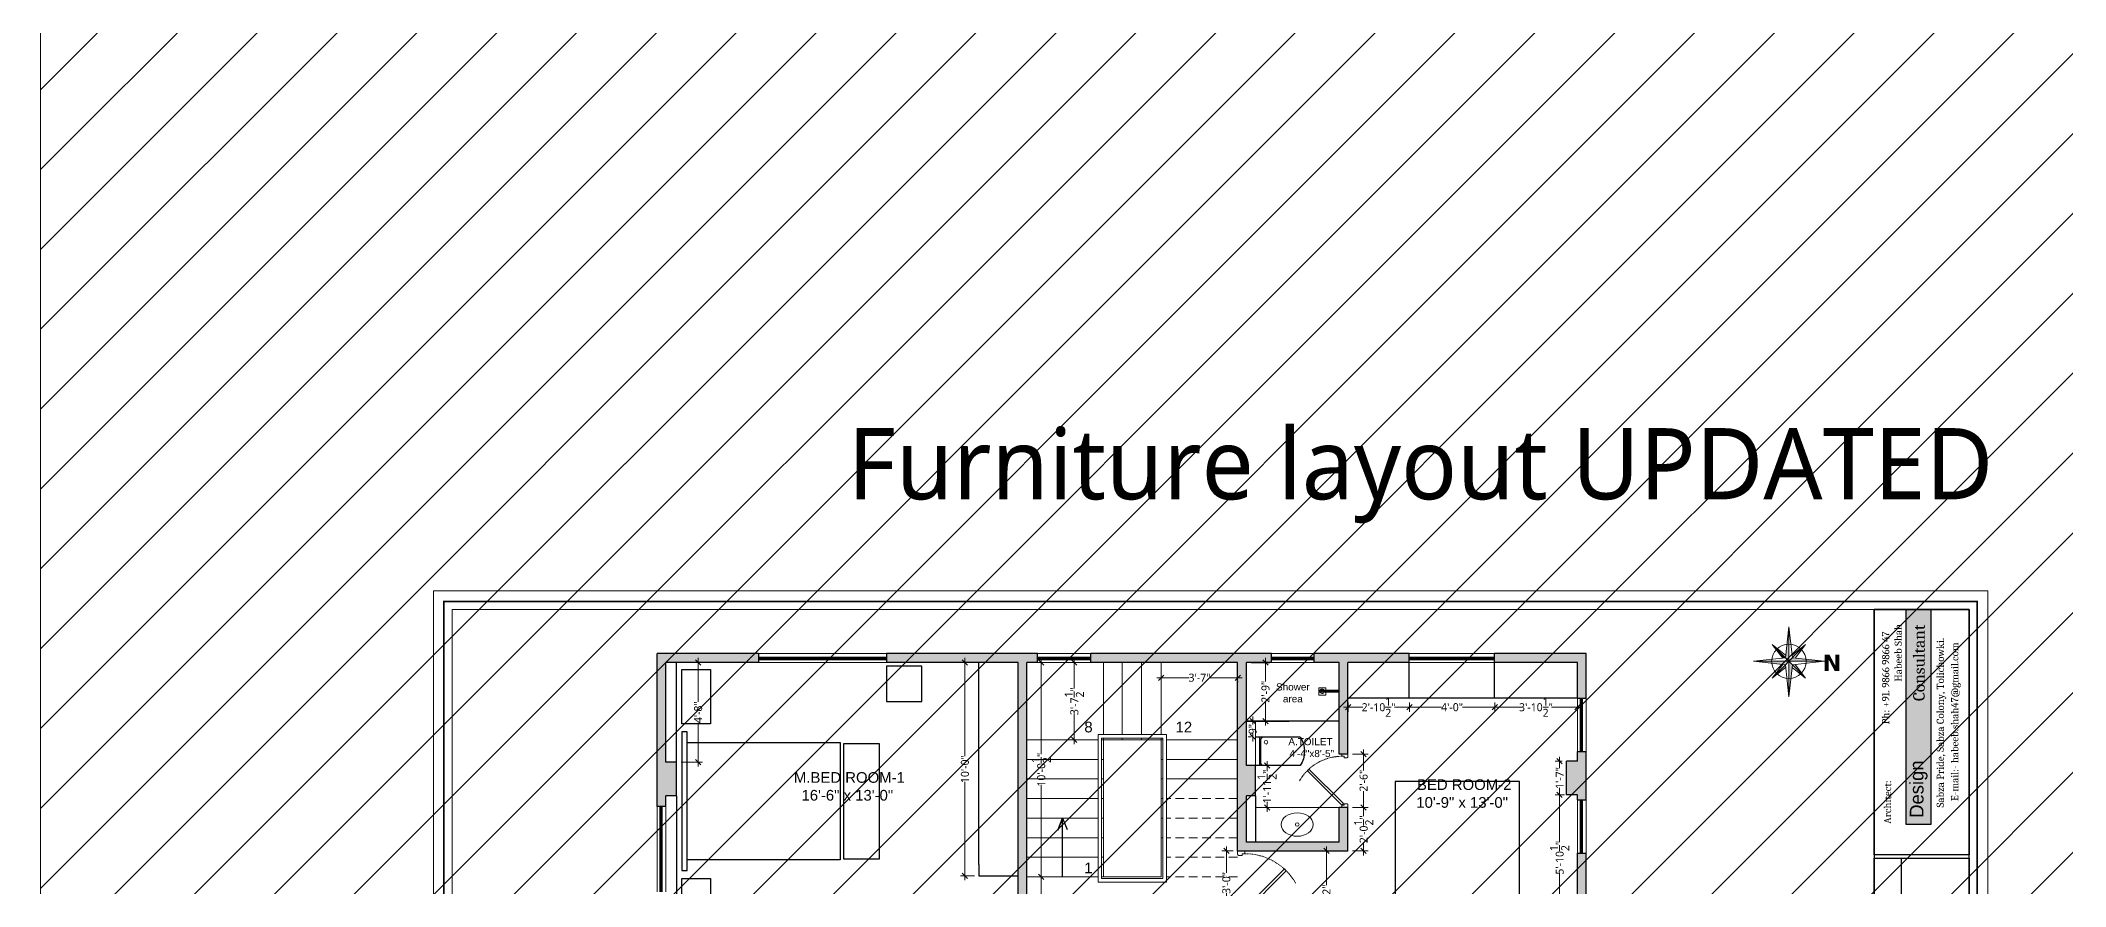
# Model space of a CAD drawing. Header units: inches. Extents: x -179 to 4134, y -2155 to 815.
# Drawn here: x -179 to 959, y -1436 to -960 of the extents above; entities that cross this region are included whole.
import ezdxf

# ---------------------------------------------------------------- set-up
doc = ezdxf.new("R2010")
doc.units = ezdxf.units.IN
doc.header["$LTSCALE"] = 5
doc.linetypes.add('DASHED', pattern=[0.75, 0.5, -0.25])
doc.linetypes.add('HIDDEN', pattern=[0.375, 0.25, -0.125])
for name, color, linetype, lineweight in [('DIM', 5, 'Continuous', 9), ('doors', 24, 'Continuous', 9), ('Furniture-New', 217, 'Continuous', 5), ('STEP', 25, 'Continuous', 15), ('text', 7, 'Continuous', 5), ('title', 7, 'Continuous', 5), ('wall', 7, 'Continuous', 30), ('wall hatch', 252, 'Continuous', 5), ('window', 162, 'Continuous', 9)]:
    doc.layers.add(name, color=color, linetype=linetype, lineweight=lineweight)
doc.layers.add('FURNITURE', color=8, linetype='Continuous')
doc.styles.add('Cambria', font='Cambria.ttf', dxfattribs={"height": 5})
doc.styles.add('irfan', font='trebuc.ttf')
doc.styles.add('KARUN', font='arial.ttf')
doc.styles.add('OPTIMA', font='vinet.ttf')
doc.styles.add('TNR', font='trebuc.ttf')
doc.dimstyles.new('IRFAN', dxfattribs={"dimtxt": 4.5, "dimasz": 3, "dimexe": 2.5, "dimexo": 2.5, "dimgap": 0.09, "dimtad": 0, "dimdec": 1, "dimzin": 3, "dimdsep": 46, "dimlunit": 4, "dimtxsty": 'irfan', "dimblk": 'OBLIQUE', "dimcen": 2, "dimdle": 2.5, "dimclrd": 251, "dimclre": 251, "dimclrt": 7, "dimadec": 0, "dimazin": 0, "dimtm": 1e-09, "dimtfac": 1, "dimtdec": 1, "dimtofl": 0, "dimtmove": 0, "dimatfit": 3, "dimfxl": 2, "dimtolj": 1, "dimtzin": 0, "dimlwd": 0, "dimlwe": -1, "dimarcsym": 0})

# ---------------------------------------------------------------- blocks, each defined once
blk = doc.blocks.new('d2')
at = {"layer": 'doors'}
blk.add_lwpolyline([(-25.9, 26.3), (-2.6, 2.9), (-1.5, 4), (-24.8, 27.3), (-25.9, 26.3)], dxfattribs=at)
blk.add_lwpolyline([(-36, 0), (-34, 0), (-36, 0), (-36, 4), (-34.5, 4), (-34.5, 2.5), (-33.5, 2.5), (-33.5, 0.5), (-33.6, 0.5), (-33.6, 0.4, -0.414214), (-33.9, 0.1), (-34, 0.1), (-34, 0)], format="xyb", dxfattribs=at)
blk.add_lwpolyline([(0, 4), (-1.5, 4), (-1.5, 2.5), (-2.5, 2.5), (-2.5, 0.5), (-2.4, 0.5), (-2.4, 0.4, 0.414214), (-2.1, 0.1), (-2, 0.1), (-2, 0), (0, 0), (-2, 0), (0, 0), (0, 4)], format="xyb", close=True, dxfattribs=at)
at = {"layer": 'doors', "color": 144, "linetype": 'HIDDEN', "ltscale": 0.5}
blk.add_arc((-1.5, 4), 33, 120, 182.6026, dxfattribs=at)
blk = doc.blocks.new('door')
at = {"layer": 'doors', "linetype": 'Continuous'}
blk.add_line((0, 0), (0, 0), dxfattribs=at)
at = {"layer": 'doors', "xscale": -1.166666666666717, "yscale": 1.166666666666717, "zscale": 1.166666666666717, "rotation": 270}
blk.add_blockref('d2', (0, 0), dxfattribs=at)
blk = doc.blocks.new('_Oblique')
at = {"color": 0, "linetype": 'ByBlock', "lineweight": -2}
blk.add_line((-0.5, -0.5), (0.5, 0.5), dxfattribs=at)
blk = doc.blocks.new('*D208')
at = {"layer": 'Defpoints', "color": 0, "ltscale": 0.25, "transparency": 16777216}
for p in [(348.3, -1309.6), (340.4, -1429.6), (348.3, -1429.6)]:
    blk.add_point(p, dxfattribs=at)
at = {"layer": 'DIM', "color": 251, "lineweight": 0, "ltscale": 0.25, "transparency": 16777216}
for p, q in [((340.4, -1307.1), (340.4, -1362.4)), ((340.4, -1432.1), (340.4, -1376.8))]:
    blk.add_line(p, q, dxfattribs=at)
at = {"layer": 'DIM', "color": 1, "ltscale": 0.25, "transparency": 16777216}
for p, q in [((345.8, -1309.6), (337.9, -1309.6)), ((345.8, -1429.6), (337.9, -1429.6))]:
    blk.add_line(p, q, dxfattribs=at)
at = {"layer": 'DIM', "color": 251, "lineweight": 0, "ltscale": 0.25, "transparency": 16777216, "xscale": 3, "yscale": 3, "zscale": 3}
for p, rotation in [((340.4, -1309.6), 90), ((340.4, -1429.6), 270)]:
    blk.add_blockref('_Oblique', p, dxfattribs=dict(at, rotation=rotation))
at = {"layer": 'DIM', "color": 1, "ltscale": 0.25, "transparency": 16777216, "insert": (340.4, -1369.6), "char_height": 4.5, "attachment_point": 5, "rotation": 90, "style": 'irfan'}
blk.add_mtext('\\A1;10\'-0"', dxfattribs=at)
blk = doc.blocks.new('*D210')
at = {"layer": 'Defpoints', "color": 0, "ltscale": 0.25, "transparency": 16777216}
for p in [(450.8, -1317.8), (493.8, -1317.8), (493.8, -1318.2)]:
    blk.add_point(p, dxfattribs=at)
at = {"layer": 'DIM', "color": 251, "lineweight": 0, "ltscale": 0.25, "transparency": 16777216}
for p, q in [((448.3, -1318.2), (466.5, -1318.2)), ((496.3, -1318.2), (478, -1318.2))]:
    blk.add_line(p, q, dxfattribs=at)
at = {"layer": 'DIM', "color": 1, "ltscale": 0.25, "transparency": 16777216}
for p, q in [((450.8, -1320.3), (450.8, -1320.7)), ((493.8, -1320.3), (493.8, -1320.7))]:
    blk.add_line(p, q, dxfattribs=at)
at = {"layer": 'DIM', "color": 251, "lineweight": 0, "ltscale": 0.25, "transparency": 16777216, "xscale": 3, "yscale": 3, "zscale": 3, "rotation": 180}
blk.add_blockref('_Oblique', (450.8, -1318.2), dxfattribs=at)
at = {"layer": 'DIM', "color": 251, "lineweight": 0, "ltscale": 0.25, "transparency": 16777216, "xscale": 3, "yscale": 3, "zscale": 3}
blk.add_blockref('_Oblique', (493.8, -1318.2), dxfattribs=at)
at = {"layer": 'DIM', "color": 1, "ltscale": 0.25, "transparency": 16777216, "insert": (472.3, -1318.2), "char_height": 4.5, "attachment_point": 5, "style": 'irfan'}
blk.add_mtext('\\A1;3\'-7"', dxfattribs=at)
blk = doc.blocks.new('*D211')
at = {"layer": 'Defpoints', "color": 0, "ltscale": 0.25, "transparency": 16777216}
for p in [(400.3, -1309.6), (400.3, -1353.1), (401.9, -1353.1)]:
    blk.add_point(p, dxfattribs=at)
at = {"layer": 'DIM', "color": 251, "lineweight": 0, "ltscale": 0.25, "transparency": 16777216}
for p, q in [((401.9, -1307.1), (401.9, -1324.2)), ((401.9, -1355.6), (401.9, -1338.6))]:
    blk.add_line(p, q, dxfattribs=at)
at = {"layer": 'DIM', "color": 1, "ltscale": 0.25, "transparency": 16777216}
for p, q in [((402.8, -1309.6), (404.4, -1309.6)), ((402.8, -1353.1), (404.4, -1353.1))]:
    blk.add_line(p, q, dxfattribs=at)
at = {"layer": 'DIM', "color": 251, "lineweight": 0, "ltscale": 0.25, "transparency": 16777216, "xscale": 3, "yscale": 3, "zscale": 3}
for p, rotation in [((401.9, -1309.6), 90), ((401.9, -1353.1), 270)]:
    blk.add_blockref('_Oblique', p, dxfattribs=dict(at, rotation=rotation))
at = {"layer": 'DIM', "color": 1, "ltscale": 0.25, "transparency": 16777216, "insert": (401.9, -1331.4), "char_height": 4.5, "attachment_point": 5, "rotation": 90, "style": 'irfan'}
blk.add_mtext('\\A1;3\'-7{\\H1x;\\S1/2;}"', dxfattribs=at)
blk = doc.blocks.new('*D212')
at = {"layer": 'Defpoints', "color": 0, "ltscale": 0.25, "transparency": 16777216}
for p in [(638.3, -1329.6), (684.8, -1329.6), (638.3, -1334.8)]:
    blk.add_point(p, dxfattribs=at)
at = {"layer": 'DIM', "color": 1, "ltscale": 0.25, "transparency": 16777216}
for p, q in [((638.3, -1332.1), (638.3, -1337.3)), ((684.8, -1332.1), (684.8, -1337.3))]:
    blk.add_line(p, q, dxfattribs=at)
at = {"layer": 'DIM', "color": 251, "lineweight": 0, "ltscale": 0.25, "transparency": 16777216}
for p, q in [((635.8, -1334.8), (652.7, -1334.8)), ((687.3, -1334.8), (670.3, -1334.8))]:
    blk.add_line(p, q, dxfattribs=at)
at = {"layer": 'DIM', "color": 251, "lineweight": 0, "ltscale": 0.25, "transparency": 16777216, "xscale": 3, "yscale": 3, "zscale": 3, "rotation": 180}
blk.add_blockref('_Oblique', (638.3, -1334.8), dxfattribs=at)
at = {"layer": 'DIM', "color": 251, "lineweight": 0, "ltscale": 0.25, "transparency": 16777216, "xscale": 3, "yscale": 3, "zscale": 3}
blk.add_blockref('_Oblique', (684.8, -1334.8), dxfattribs=at)
at = {"layer": 'DIM', "color": 1, "ltscale": 0.25, "transparency": 16777216, "insert": (661.5, -1334.8), "char_height": 4.5, "attachment_point": 5, "style": 'irfan'}
blk.add_mtext('\\A1;3\'-10{\\H1x;\\S1/2;}"', dxfattribs=at)
blk = doc.blocks.new('*D213')
at = {"layer": 'Defpoints', "color": 0, "ltscale": 0.25, "transparency": 16777216}
for p in [(590.3, -1329.6), (638.3, -1329.6), (590.3, -1334.8)]:
    blk.add_point(p, dxfattribs=at)
at = {"layer": 'DIM', "color": 1, "ltscale": 0.25, "transparency": 16777216}
for p, q in [((590.3, -1332.1), (590.3, -1337.3)), ((638.3, -1332.1), (638.3, -1337.3))]:
    blk.add_line(p, q, dxfattribs=at)
at = {"layer": 'DIM', "color": 251, "lineweight": 0, "ltscale": 0.25, "transparency": 16777216}
for p, q in [((587.8, -1334.8), (608.4, -1334.8)), ((640.8, -1334.8), (620.1, -1334.8))]:
    blk.add_line(p, q, dxfattribs=at)
at = {"layer": 'DIM', "color": 251, "lineweight": 0, "ltscale": 0.25, "transparency": 16777216, "xscale": 3, "yscale": 3, "zscale": 3, "rotation": 180}
blk.add_blockref('_Oblique', (590.3, -1334.8), dxfattribs=at)
at = {"layer": 'DIM', "color": 251, "lineweight": 0, "ltscale": 0.25, "transparency": 16777216, "xscale": 3, "yscale": 3, "zscale": 3}
blk.add_blockref('_Oblique', (638.3, -1334.8), dxfattribs=at)
at = {"layer": 'DIM', "color": 1, "ltscale": 0.25, "transparency": 16777216, "insert": (614.3, -1334.8), "char_height": 4.5, "attachment_point": 5, "style": 'irfan'}
blk.add_mtext('\\A1;4\'-0"', dxfattribs=at)
blk = doc.blocks.new('*D214')
at = {"layer": 'Defpoints', "color": 0, "ltscale": 0.25, "transparency": 16777216}
for p in [(555.8, -1329.6), (590.3, -1329.6), (555.8, -1334.8)]:
    blk.add_point(p, dxfattribs=at)
at = {"layer": 'DIM', "color": 1, "ltscale": 0.25, "transparency": 16777216}
for p, q in [((555.8, -1332.1), (555.8, -1337.3)), ((590.3, -1332.1), (590.3, -1337.3))]:
    blk.add_line(p, q, dxfattribs=at)
at = {"layer": 'DIM', "color": 251, "lineweight": 0, "ltscale": 0.25, "transparency": 16777216}
for p, q in [((553.3, -1334.8), (564.1, -1334.8)), ((592.8, -1334.8), (581.9, -1334.8))]:
    blk.add_line(p, q, dxfattribs=at)
at = {"layer": 'DIM', "color": 251, "lineweight": 0, "ltscale": 0.25, "transparency": 16777216, "xscale": 3, "yscale": 3, "zscale": 3, "rotation": 180}
blk.add_blockref('_Oblique', (555.8, -1334.8), dxfattribs=at)
at = {"layer": 'DIM', "color": 251, "lineweight": 0, "ltscale": 0.25, "transparency": 16777216, "xscale": 3, "yscale": 3, "zscale": 3}
blk.add_blockref('_Oblique', (590.3, -1334.8), dxfattribs=at)
at = {"layer": 'DIM', "color": 1, "ltscale": 0.25, "transparency": 16777216, "insert": (573, -1334.8), "char_height": 4.5, "attachment_point": 5, "style": 'irfan'}
blk.add_mtext('\\A1;2\'-10{\\H1x;\\S1/2;}"', dxfattribs=at)
blk = doc.blocks.new('*D215')
at = {"layer": 'Defpoints', "color": 0, "ltscale": 0.25, "transparency": 16777216}
for p in [(375.3, -1430.1), (383.3, -1430.1), (375.3, -1470.6)]:
    blk.add_point(p, dxfattribs=at)
at = {"layer": 'DIM', "color": 1, "ltscale": 0.25, "transparency": 16777216}
for p, q in [((377.8, -1430.1), (385.8, -1430.1)), ((377.8, -1470.6), (385.8, -1470.6))]:
    blk.add_line(p, q, dxfattribs=at)
at = {"layer": 'DIM', "color": 251, "lineweight": 0, "ltscale": 0.25, "transparency": 16777216}
for p, q in [((383.3, -1427.6), (383.3, -1443.2)), ((383.3, -1473.1), (383.3, -1457.6))]:
    blk.add_line(p, q, dxfattribs=at)
at = {"layer": 'DIM', "color": 251, "lineweight": 0, "ltscale": 0.25, "transparency": 16777216, "xscale": 3, "yscale": 3, "zscale": 3}
for p, rotation in [((383.3, -1430.1), 90), ((383.3, -1470.6), 270)]:
    blk.add_blockref('_Oblique', p, dxfattribs=dict(at, rotation=rotation))
at = {"layer": 'DIM', "color": 1, "ltscale": 0.25, "transparency": 16777216, "insert": (383.3, -1450.4), "char_height": 4.5, "attachment_point": 5, "rotation": 90, "style": 'irfan'}
blk.add_mtext('\\A1;3\'-4{\\H1x;\\S1/2;}"', dxfattribs=at)
blk = doc.blocks.new('*D216')
at = {"layer": 'Defpoints', "color": 0, "ltscale": 0.25, "transparency": 16777216}
for p in [(380.1, -1309.6), (383.3, -1309.6), (375.3, -1430.1)]:
    blk.add_point(p, dxfattribs=at)
at = {"layer": 'DIM', "color": 251, "lineweight": 0, "ltscale": 0.25, "transparency": 16777216}
for p, q in [((383.3, -1307.1), (383.3, -1361.2)), ((383.3, -1432.6), (383.3, -1378.5))]:
    blk.add_line(p, q, dxfattribs=at)
at = {"layer": 'DIM', "color": 1, "ltscale": 0.25, "transparency": 16777216}
for p, q in [((382.6, -1309.6), (385.8, -1309.6)), ((377.8, -1430.1), (385.8, -1430.1))]:
    blk.add_line(p, q, dxfattribs=at)
at = {"layer": 'DIM', "color": 251, "lineweight": 0, "ltscale": 0.25, "transparency": 16777216, "xscale": 3, "yscale": 3, "zscale": 3}
for p, rotation in [((383.3, -1309.6), 90), ((383.3, -1430.1), 270)]:
    blk.add_blockref('_Oblique', p, dxfattribs=dict(at, rotation=rotation))
at = {"layer": 'DIM', "color": 1, "ltscale": 0.25, "transparency": 16777216, "insert": (383.3, -1369.9), "char_height": 4.5, "attachment_point": 5, "rotation": 90, "style": 'irfan'}
blk.add_mtext('\\A1;10\'-0{\\H1x;\\S1/2;}"', dxfattribs=at)
blk = doc.blocks.new('*D226')
at = {"layer": 'Defpoints', "color": 0, "ltscale": 0.25, "transparency": 16777216}
for p in [(543, -1415.6), (543, -1465.6), (543.7, -1465.6)]:
    blk.add_point(p, dxfattribs=at)
at = {"layer": 'DIM', "color": 251, "lineweight": 0, "ltscale": 0.25, "transparency": 16777216}
for p, q in [((543.7, -1413.1), (543.7, -1434.8)), ((543.7, -1468.1), (543.7, -1446.5))]:
    blk.add_line(p, q, dxfattribs=at)
at = {"layer": 'DIM', "color": 1, "ltscale": 0.25, "transparency": 16777216}
for p, q in [((545.5, -1415.6), (546.2, -1415.6)), ((545.5, -1465.6), (546.2, -1465.6))]:
    blk.add_line(p, q, dxfattribs=at)
at = {"layer": 'DIM', "color": 251, "lineweight": 0, "ltscale": 0.25, "transparency": 16777216, "xscale": 3, "yscale": 3, "zscale": 3}
for p, rotation in [((543.7, -1415.6), 90), ((543.7, -1465.6), 270)]:
    blk.add_blockref('_Oblique', p, dxfattribs=dict(at, rotation=rotation))
at = {"layer": 'DIM', "color": 1, "ltscale": 0.25, "transparency": 16777216, "insert": (543.7, -1440.6), "char_height": 4.5, "attachment_point": 5, "rotation": 90, "style": 'irfan'}
blk.add_mtext('\\A1;4\'-2"', dxfattribs=at)
blk = doc.blocks.new('*D228')
at = {"layer": 'Defpoints', "color": 0, "ltscale": 0.25, "transparency": 16777216}
for p in [(555.8, -1391.1), (564.6, -1391.1), (555.8, -1415.6)]:
    blk.add_point(p, dxfattribs=at)
at = {"layer": 'DIM', "color": 251, "lineweight": 0, "ltscale": 0.25, "transparency": 16777216}
for p, q in [((564.6, -1388.6), (564.6, -1396.1)), ((564.6, -1418.1), (564.6, -1410.6))]:
    blk.add_line(p, q, dxfattribs=at)
at = {"layer": 'DIM', "color": 1, "ltscale": 0.25, "transparency": 16777216}
for p, q in [((558.3, -1391.1), (567.1, -1391.1)), ((558.3, -1415.6), (567.1, -1415.6))]:
    blk.add_line(p, q, dxfattribs=at)
at = {"layer": 'DIM', "color": 251, "lineweight": 0, "ltscale": 0.25, "transparency": 16777216, "xscale": 3, "yscale": 3, "zscale": 3}
for p, rotation in [((564.6, -1391.1), 90), ((564.6, -1415.6), 270)]:
    blk.add_blockref('_Oblique', p, dxfattribs=dict(at, rotation=rotation))
at = {"layer": 'DIM', "color": 1, "ltscale": 0.25, "transparency": 16777216, "insert": (564.6, -1403.4), "char_height": 4.5, "attachment_point": 5, "rotation": 90, "style": 'irfan'}
blk.add_mtext('\\A1;2\'-0{\\H1x;\\S1/2;}"', dxfattribs=at)
blk = doc.blocks.new('*D229')
at = {"layer": 'Defpoints', "color": 0, "ltscale": 0.25, "transparency": 16777216}
for p in [(555.8, -1361.1), (564.6, -1361.1), (555.8, -1391.1)]:
    blk.add_point(p, dxfattribs=at)
at = {"layer": 'DIM', "color": 1, "ltscale": 0.25, "transparency": 16777216}
for p, q in [((558.3, -1361.1), (567.1, -1361.1)), ((558.3, -1391.1), (567.1, -1391.1))]:
    blk.add_line(p, q, dxfattribs=at)
at = {"layer": 'DIM', "color": 251, "lineweight": 0, "ltscale": 0.25, "transparency": 16777216}
for p, q in [((564.6, -1358.6), (564.6, -1370.3)), ((564.6, -1393.6), (564.6, -1381.9))]:
    blk.add_line(p, q, dxfattribs=at)
at = {"layer": 'DIM', "color": 251, "lineweight": 0, "ltscale": 0.25, "transparency": 16777216, "xscale": 3, "yscale": 3, "zscale": 3}
for p, rotation in [((564.6, -1361.1), 90), ((564.6, -1391.1), 270)]:
    blk.add_blockref('_Oblique', p, dxfattribs=dict(at, rotation=rotation))
at = {"layer": 'DIM', "color": 1, "ltscale": 0.25, "transparency": 16777216, "insert": (564.6, -1376.1), "char_height": 4.5, "attachment_point": 5, "rotation": 90, "style": 'irfan'}
blk.add_mtext('\\A1;2\'-6"', dxfattribs=at)
blk = doc.blocks.new('*D231')
at = {"layer": 'Defpoints', "color": 0, "ltscale": 0.25, "transparency": 16777216}
for p in [(487.4, -1415.6), (493.8, -1415.6), (493.8, -1451.6)]:
    blk.add_point(p, dxfattribs=at)
at = {"layer": 'DIM', "color": 1, "ltscale": 0.25, "transparency": 16777216}
for p, q in [((491.3, -1415.6), (484.9, -1415.6)), ((491.3, -1451.6), (484.9, -1451.6))]:
    blk.add_line(p, q, dxfattribs=at)
at = {"layer": 'DIM', "color": 251, "lineweight": 0, "ltscale": 0.25, "transparency": 16777216}
for p, q in [((487.4, -1413.1), (487.4, -1427.9)), ((487.4, -1454.1), (487.4, -1439.3))]:
    blk.add_line(p, q, dxfattribs=at)
at = {"layer": 'DIM', "color": 251, "lineweight": 0, "ltscale": 0.25, "transparency": 16777216, "xscale": 3, "yscale": 3, "zscale": 3}
for p, rotation in [((487.4, -1415.6), 90), ((487.4, -1451.6), 270)]:
    blk.add_blockref('_Oblique', p, dxfattribs=dict(at, rotation=rotation))
at = {"layer": 'DIM', "color": 1, "ltscale": 0.25, "transparency": 16777216, "insert": (487.4, -1433.6), "char_height": 4.5, "attachment_point": 5, "rotation": 90, "style": 'irfan'}
blk.add_mtext('\\A1;3\'-0"', dxfattribs=at)
blk = doc.blocks.new('*D200')
at = {"layer": 'Defpoints', "color": 0, "ltscale": 0.25, "transparency": 16777216}
for p in [(674.8, -1384.1), (680.1, -1384.1), (680.1, -1454.6)]:
    blk.add_point(p, dxfattribs=at)
at = {"layer": 'DIM', "color": 1, "ltscale": 0.25, "transparency": 16777216}
for p, q in [((677.6, -1384.1), (672.3, -1384.1)), ((677.6, -1454.6), (672.3, -1454.6))]:
    blk.add_line(p, q, dxfattribs=at)
at = {"layer": 'DIM', "color": 251, "lineweight": 0, "ltscale": 0.25, "transparency": 16777216}
for p, q in [((674.8, -1381.6), (674.8, -1410.6)), ((674.8, -1457.1), (674.8, -1428.1))]:
    blk.add_line(p, q, dxfattribs=at)
at = {"layer": 'DIM', "color": 251, "lineweight": 0, "ltscale": 0.25, "transparency": 16777216, "xscale": 3, "yscale": 3, "zscale": 3}
for p, rotation in [((674.8, -1384.1), 90), ((674.8, -1454.6), 270)]:
    blk.add_blockref('_Oblique', p, dxfattribs=dict(at, rotation=rotation))
at = {"layer": 'DIM', "color": 1, "ltscale": 0.25, "transparency": 16777216, "insert": (674.8, -1419.4), "char_height": 4.5, "attachment_point": 5, "rotation": 90, "style": 'irfan'}
blk.add_mtext('\\A1;5\'-10{\\H1x;\\S1/2;}"', dxfattribs=at)
blk = doc.blocks.new('*D201')
at = {"layer": 'Defpoints', "color": 0, "ltscale": 0.25, "transparency": 16777216}
for p in [(674.8, -1365.1), (678.8, -1365.1), (680.1, -1384.1)]:
    blk.add_point(p, dxfattribs=at)
at = {"layer": 'DIM', "color": 1, "ltscale": 0.25, "transparency": 16777216}
for p, q in [((676.3, -1365.1), (672.3, -1365.1)), ((677.6, -1384.1), (672.3, -1384.1))]:
    blk.add_line(p, q, dxfattribs=at)
at = {"layer": 'DIM', "color": 251, "lineweight": 0, "ltscale": 0.25, "transparency": 16777216}
for p, q in [((674.8, -1362.6), (674.8, -1369.1)), ((674.8, -1386.6), (674.8, -1380.2))]:
    blk.add_line(p, q, dxfattribs=at)
at = {"layer": 'DIM', "color": 251, "lineweight": 0, "ltscale": 0.25, "transparency": 16777216, "xscale": 3, "yscale": 3, "zscale": 3}
for p, rotation in [((674.8, -1365.1), 90), ((674.8, -1384.1), 270)]:
    blk.add_blockref('_Oblique', p, dxfattribs=dict(at, rotation=rotation))
at = {"layer": 'DIM', "color": 1, "ltscale": 0.25, "transparency": 16777216, "insert": (674.8, -1374.6), "char_height": 4.5, "attachment_point": 5, "rotation": 90, "style": 'irfan'}
blk.add_mtext('\\A1;1\'-7"', dxfattribs=at)
blk = doc.blocks.new('*D202')
at = {"layer": 'Defpoints', "color": 0, "ltscale": 0.25, "transparency": 16777216}
for p in [(178.3, -1309.6), (178.3, -1365.6), (190.4, -1365.6)]:
    blk.add_point(p, dxfattribs=at)
at = {"layer": 'DIM', "color": 251, "lineweight": 0, "ltscale": 0.25, "transparency": 16777216}
for p, q in [((190.4, -1307.1), (190.4, -1331.8)), ((190.4, -1368.1), (190.4, -1343.5))]:
    blk.add_line(p, q, dxfattribs=at)
at = {"layer": 'DIM', "color": 1, "ltscale": 0.25, "transparency": 16777216}
for p, q in [((180.8, -1309.6), (192.9, -1309.6)), ((180.8, -1365.6), (192.9, -1365.6))]:
    blk.add_line(p, q, dxfattribs=at)
at = {"layer": 'DIM', "color": 251, "lineweight": 0, "ltscale": 0.25, "transparency": 16777216, "xscale": 3, "yscale": 3, "zscale": 3}
for p, rotation in [((190.4, -1309.6), 90), ((190.4, -1365.6), 270)]:
    blk.add_blockref('_Oblique', p, dxfattribs=dict(at, rotation=rotation))
at = {"layer": 'DIM', "color": 1, "ltscale": 0.25, "transparency": 16777216, "insert": (190.4, -1337.6), "char_height": 4.5, "attachment_point": 5, "rotation": 90, "style": 'irfan'}
blk.add_mtext('\\A1;4\'-8"', dxfattribs=at)
blk = doc.blocks.new('*D248')
at = {"color": 251, "lineweight": 0, "ltscale": 0.25, "transparency": 16777216}
for p, q in [((509.4, -1307.1), (509.4, -1320.3)), ((509.4, -1345.1), (509.4, -1331.9))]:
    blk.add_line(p, q, dxfattribs=at)
at = {"color": 251, "ltscale": 0.25, "transparency": 16777216}
for p, q in [((501.3, -1309.6), (511.9, -1309.6)), ((501.3, -1342.6), (511.9, -1342.6))]:
    blk.add_line(p, q, dxfattribs=at)
at = {"layer": 'Defpoints', "color": 0, "ltscale": 0.25, "transparency": 16777216}
for p in [(498.8, -1309.6), (498.8, -1342.6), (509.4, -1342.6)]:
    blk.add_point(p, dxfattribs=at)
at = {"color": 251, "lineweight": 0, "ltscale": 0.25, "transparency": 16777216, "xscale": 3, "yscale": 3, "zscale": 3}
for p, rotation in [((509.4, -1309.6), 90), ((509.4, -1342.6), 270)]:
    blk.add_blockref('_Oblique', p, dxfattribs=dict(at, rotation=rotation))
at = {"color": 7, "ltscale": 0.25, "transparency": 16777216, "insert": (509.4, -1326.1), "char_height": 4.5, "attachment_point": 5, "rotation": 90, "style": 'irfan'}
blk.add_mtext('\\A1;2\'-9"', dxfattribs=at)
blk = doc.blocks.new('x-SHR_02_Second Floor_layout$0$A$C512C20E9')
for p, q in [((-178, 0), (-178, -556)), ((-178, -51, 0), (179, -51, 0)), ((-133, -64, 0), (137, -64, 0)), ((179, -556), (179, 0))]:
    blk.add_line(p, q)
for centre, radius, start, end in [((-133, -115), 51.1, 90, 150.2044), ((137, -115), 51.1, 34.5291, 90), ((1, -301), 312, 235.0794, 304.9068)]:
    blk.add_arc(centre, radius, start, end)
blk = doc.blocks.new('*D263')
at = {"layer": 'Defpoints', "color": 0, "ltscale": 0.25, "transparency": 16777216}
for p in [(503.8, -1342.6), (502.2, -1351.5), (503.8, -1351.5)]:
    blk.add_point(p, dxfattribs=at)
at = {"layer": 'STEP', "color": 251, "ltscale": 0.25, "transparency": 16777216}
for p, q in [((501.3, -1342.6), (499.7, -1342.6)), ((501.3, -1351.5), (499.7, -1351.5))]:
    blk.add_line(p, q, dxfattribs=at)
at = {"layer": 'STEP', "color": 251, "lineweight": 0, "ltscale": 0.25, "transparency": 16777216}
for p, q in [((502.2, -1340.1), (502.2, -1344.6)), ((502.2, -1354), (502.2, -1349.6))]:
    blk.add_line(p, q, dxfattribs=at)
at = {"layer": 'STEP', "color": 251, "lineweight": 0, "ltscale": 0.25, "transparency": 16777216, "xscale": 3, "yscale": 3, "zscale": 3}
for p, rotation in [((502.2, -1342.6), 90), ((502.2, -1351.5), 270)]:
    blk.add_blockref('_Oblique', p, dxfattribs=dict(at, rotation=rotation))
at = {"layer": 'STEP', "color": 7, "ltscale": 0.25, "transparency": 16777216, "insert": (502.2, -1347.1), "char_height": 4.5, "attachment_point": 5, "rotation": 90, "style": 'irfan'}
blk.add_mtext('\\A1;9"', dxfattribs=at)
blk = doc.blocks.new('*D264')
at = {"layer": 'Defpoints', "color": 0, "ltscale": 0.25, "transparency": 16777216}
for p in [(503.8, -1367.6), (503.8, -1391.1), (510.3, -1391.1)]:
    blk.add_point(p, dxfattribs=at)
at = {"layer": 'STEP', "color": 251, "lineweight": 0, "ltscale": 0.25, "transparency": 16777216}
for p, q in [((510.3, -1365.1), (510.3, -1370.7)), ((510.3, -1393.6), (510.3, -1388))]:
    blk.add_line(p, q, dxfattribs=at)
at = {"layer": 'STEP', "color": 251, "ltscale": 0.25, "transparency": 16777216}
for p, q in [((506.3, -1367.6), (512.8, -1367.6)), ((506.3, -1391.1), (512.8, -1391.1))]:
    blk.add_line(p, q, dxfattribs=at)
at = {"layer": 'STEP', "color": 251, "lineweight": 0, "ltscale": 0.25, "transparency": 16777216, "xscale": 3, "yscale": 3, "zscale": 3}
for p, rotation in [((510.3, -1367.6), 90), ((510.3, -1391.1), 270)]:
    blk.add_blockref('_Oblique', p, dxfattribs=dict(at, rotation=rotation))
at = {"layer": 'STEP', "color": 7, "ltscale": 0.25, "transparency": 16777216, "insert": (510.3, -1379.4), "char_height": 4.5, "attachment_point": 5, "rotation": 90, "style": 'irfan'}
blk.add_mtext('\\A1;1\'-11{\\H1x;\\S1/2;}"', dxfattribs=at)

msp = doc.modelspace()

# ---------------------------------------------------------------- hatches: boundary and pattern name
at = {"lineweight": 15, "ltscale": 0.25, "transparency": 33554687}
h = msp.add_hatch(dxfattribs=at)
h.set_pattern_fill('ANSI31', color=256, scale=10)
h.paths.add_polyline_path([(-179.41, 814.5), (2097.9, 814.5), (2097.9, -2154.98), (-179.41, -2154.98)])
at = {"layer": 'text'}
h = msp.add_hatch(color=252, dxfattribs=at)
h.dxf.hatch_style = 1
h.paths.add_polyline_path([(869.63, -1400.72), (869.63, -1279.9), (883.54, -1279.9), (883.54, -1400.72)])
at = {"layer": 'title'}
h = msp.add_hatch(color=5, dxfattribs=at)
h.paths.add_polyline_path([(803.71, -1308.99), (801.71, -1310.98), (783.75, -1308.99)])
h.paths.add_polyline_path([(801.71, -1310.98), (801.88, -1312.47), (794.3, -1318.4)])
h.paths.add_polyline_path([(803.71, -1308.99), (805.71, -1310.98), (803.71, -1328.95)])
h.paths.add_polyline_path([(805.71, -1310.98), (807.19, -1310.82), (813.12, -1318.4)])
h.paths.add_polyline_path([(803.71, -1308.99), (805.71, -1306.99), (823.67, -1308.99)])
h.paths.add_polyline_path([(805.71, -1306.99), (805.54, -1305.5), (813.12, -1299.58)])
h.paths.add_polyline_path([(803.71, -1289.61), (803.71, -1308.99), (801.71, -1306.99)])
msp.add_hatch(color=256, dxfattribs=at).paths.add_polyline_path([(801.71, -1306.99), (800.23, -1307.16), (794.3, -1299.58)])
at = {"layer": 'wall hatch', "ltscale": 0.25}
h = msp.add_hatch(color=256, dxfattribs=at)
h.dxf.hatch_style = 1
h.paths.add_polyline_path([(178.25, -1365.63), (172.25, -1365.63), (172.25, -1309.63), (224.25, -1309.63), (224.25, -1304.63), (167.25, -1304.63), (167.25, -1390.63), (172.25, -1390.63), (172.25, -1384.63), (178.25, -1384.63)])
h = msp.add_hatch(color=256, dxfattribs=at)
h.dxf.hatch_style = 1
h.paths.add_polyline_path([(381.25, -1304.63), (296.25, -1304.63), (296.25, -1309.63), (370.25, -1309.63), (370.25, -1450.13), (365.75, -1450.13), (365.75, -1465.63), (361.75, -1465.63), (361.75, -1470.63), (375.25, -1470.63), (375.25, -1309.63), (381.25, -1309.63)])
h = msp.add_hatch(color=256, dxfattribs=at)
h.dxf.hatch_style = 1
h.paths.add_polyline_path([(512.75, -1304.63), (411.25, -1304.63), (411.25, -1309.63), (493.75, -1309.63), (493.75, -1415.63), (555.75, -1415.63), (555.75, -1391.13), (550.75, -1391.13), (550.75, -1410.63), (498.75, -1410.63), (498.75, -1384.63), (503.75, -1384.63), (503.75, -1367.63), (498.75, -1367.63), (498.75, -1309.63), (512.75, -1309.63)])
h = msp.add_hatch(color=256, dxfattribs=at)
h.dxf.hatch_style = 1
h.paths.add_polyline_path([(590.25, -1304.63), (536.75, -1304.63), (536.75, -1309.63), (550.75, -1309.63), (550.75, -1361.13), (555.75, -1361.13), (555.75, -1309.63), (590.25, -1309.63)])
h = msp.add_hatch(color=256, dxfattribs=at)
h.dxf.hatch_style = 1
h.paths.add_polyline_path([(689.75, -1304.63), (638.25, -1304.63), (638.25, -1309.63), (684.75, -1309.63), (684.75, -1329.63), (689.75, -1329.63)])
h = msp.add_hatch(color=256, dxfattribs=at)
h.dxf.hatch_style = 1
h.paths.add_polyline_path([(689.75, -1359.63), (684.75, -1359.63), (684.75, -1365.13), (678.75, -1365.13), (678.75, -1384.13), (684.75, -1384.13), (684.75, -1386.88), (689.75, -1386.88)])
h = msp.add_hatch(color=256, dxfattribs=at)
h.dxf.hatch_style = 1
h.paths.add_polyline_path([(503.75, -1451.63), (498.75, -1451.63), (493.75, -1451.63), (493.75, -1470.13), (626.75, -1470.13), (717.25, -1470.13), (717.25, -1500.38), (717.25, -1506.38), (722.25, -1506.38), (722.25, -1465.63), (689.75, -1465.63), (689.75, -1416.88), (684.75, -1416.88), (684.75, -1454.63), (678.75, -1454.63), (678.75, -1465.63), (503.75, -1465.63)])

# ---------------------------------------------------------------- linework, layer by layer
at = {"color": 25, "ltscale": 0.25}
for p, q in [((498.75, -1342.63), (522.75, -1342.63)), ((503.75, -1384.63), (503.75, -1374.63)), ((503.75, -1384.63), (503.75, -1410.63)), ((348.25, -1423.13), (348.25, -1429.63)), ((348.25, -1429.63), (370.25, -1429.63))]:
    msp.add_line(p, q, dxfattribs=at)
at = {"lineweight": 15, "ltscale": 0.25}
msp.add_lwpolyline([(-179.41, 814.5), (2097.9, 814.5), (2097.9, -2154.98), (-179.41, -2154.98)], close=True, dxfattribs=at)
msp.add_lwpolyline([(869.63, -1400.72), (869.63, -1279.9), (883.54, -1279.9), (883.54, -1400.72)], close=True)
at = {"layer": 'FURNITURE'}
for p, q in [((550.35, -1325.35), (539.82, -1325.35)), ((550.35, -1326.35), (539.82, -1326.35))]:
    msp.add_line(p, q, dxfattribs=at)
at = {"layer": 'FURNITURE', "lineweight": 15}
for p, q in [((541.69, -1326.11), (550.75, -1326.11)), ((541.71, -1325.58), (550.75, -1325.58))]:
    msp.add_line(p, q, dxfattribs=at)
msp.add_lwpolyline([(539.33, -1323.93), (539.33, -1328.02), (543.42, -1328.02), (543.42, -1323.93)], close=True, dxfattribs=at)
at = {"layer": 'FURNITURE', "lineweight": 5}
for centre in [(509.71, -1354.48), (527.25, -1400.74)]:
    msp.add_circle(centre, 1, dxfattribs=at)
at = {"layer": 'FURNITURE', "lineweight": 15}
for radius, start, end in [(1.25, 11.60938, 346.92207), (0.51, 29.47875, 326.40441)]:
    msp.add_arc((541.26, -1325.83), radius, start, end, dxfattribs=at)
at = {"layer": 'FURNITURE', "lineweight": 5}
msp.add_ellipse((527.25, -1400.74), major_axis=(-9, 0), ratio=0.7318588, dxfattribs=at)
at = {"layer": 'Furniture-New', "lineweight": -2, "ltscale": 0.25}
for points in [[(181.25, -1313.58), (197.25, -1313.58), (197.25, -1344.08), (181.25, -1344.08), (181.25, -1313.58)], [(181.25, -1348.63), (181.25, -1426.63), (184.25, -1426.63), (184.25, -1348.63), (181.25, -1348.63)], [(184.25, -1354.63), (270.25, -1354.63), (270.25, -1420.63), (184.25, -1420.63)], [(272.25, -1355.13), (292.25, -1355.13), (292.25, -1420.13), (272.25, -1420.13), (272.25, -1355.13)], [(652.25, -1460.63), (652.25, -1376.63), (582.25, -1376.63), (582.25, -1460.63)], [(197.25, -1461.51), (181.25, -1461.51), (181.25, -1431.01), (197.25, -1431.01), (197.25, -1461.51)]]:
    msp.add_lwpolyline(points, dxfattribs=at)
msp.add_lwpolyline([(296.25, -1331.63), (316.25, -1331.63), (316.25, -1311.63), (296.25, -1311.63)], close=True, dxfattribs=at)
at = {"layer": 'STEP', "ltscale": 0.2}
for p, q in [((418.25, -1350.13), (418.25, -1309.63)), ((428.75, -1350.13), (428.75, -1309.63)), ((439.75, -1350.13), (439.75, -1309.63)), ((450.75, -1350.13), (450.75, -1309.63)), ((415.25, -1353.13), (375.25, -1353.13)), ((418.25, -1353.13), (417.25, -1353.13)), ((418.25, -1353.13), (418.25, -1352.13)), ((450.75, -1353.13), (418.25, -1353.13)), ((418.25, -1430.13), (418.25, -1353.13)), ((428.75, -1353.13), (428.75, -1352.13)), ((439.75, -1353.13), (439.75, -1352.13)), ((450.75, -1353.13), (450.75, -1352.13)), ((451.75, -1353.13), (450.75, -1353.13)), ((450.75, -1430.13), (450.75, -1353.13)), ((493.75, -1353.13), (453.75, -1353.13)), ((415.25, -1364.13), (375.25, -1364.13)), ((418.25, -1364.13), (417.25, -1364.13)), ((451.75, -1364.13), (450.75, -1364.13)), ((493.75, -1364.13), (453.75, -1364.13)), ((415.25, -1375.13), (375.25, -1375.13)), ((418.25, -1375.13), (417.25, -1375.13)), ((451.75, -1375.13), (450.75, -1375.13)), ((493.75, -1375.13), (453.75, -1375.13)), ((415.25, -1386.13), (375.25, -1386.13)), ((418.25, -1386.13), (417.25, -1386.13)), ((451.75, -1386.13), (450.75, -1386.13)), ((415.25, -1397.13), (375.25, -1397.13)), ((418.25, -1397.13), (417.25, -1397.13)), ((451.75, -1397.13), (450.75, -1397.13)), ((415.25, -1408.13), (375.25, -1408.13)), ((418.25, -1408.13), (417.25, -1408.13)), ((451.75, -1408.13), (450.75, -1408.13)), ((415.25, -1419.13), (375.25, -1419.13)), ((418.25, -1419.13), (417.25, -1419.13)), ((415.25, -1430.13), (375.25, -1430.13)), ((418.25, -1430.13), (417.25, -1430.13)), ((418.25, -1430.13), (450.75, -1430.13))]:
    msp.add_line(p, q, dxfattribs=at)
at = {"layer": 'STEP', "ltscale": 0.25}
for p, q in [((503.75, -1367.63), (503.75, -1342.63)), ((550.75, -1391.13), (503.75, -1391.13))]:
    msp.add_line(p, q, dxfattribs=at)
at = {"layer": 'STEP', "linetype": 'DASHED', "ltscale": 2}
for p, q in [((493.75, -1386.13), (453.75, -1386.13)), ((493.75, -1397.13), (453.75, -1397.13)), ((493.75, -1408.13), (453.75, -1408.13)), ((493.75, -1419.13), (453.75, -1419.13)), ((493.75, -1430.13), (453.75, -1430.13))]:
    msp.add_line(p, q, dxfattribs=at)
at = {"layer": 'STEP', "color": 142, "ltscale": 0.2}
for points in [[(453.75, -1433.13), (415.25, -1433.13), (415.25, -1350.13), (453.75, -1350.13)], [(451.75, -1431.13), (417.25, -1431.13), (417.25, -1352.13), (451.75, -1352.13)]]:
    msp.add_lwpolyline(points, close=True, dxfattribs=at)
at = {"layer": 'title'}
for p, q in [((801.71, -1306.99), (803.71, -1289.61)), ((805.71, -1306.99), (803.71, -1289.61)), ((803.71, -1308.99), (803.71, -1289.61)), ((783.75, -1308.99), (801.71, -1306.99)), ((803.71, -1308.99), (783.75, -1308.99)), ((783.75, -1308.99), (801.71, -1310.98)), ((794.3, -1299.58), (800.23, -1307.16)), ((794.3, -1299.58), (801.88, -1305.5)), ((801.71, -1306.99), (794.3, -1299.58)), ((801.71, -1306.99), (803.71, -1308.99)), ((801.71, -1310.98), (803.71, -1308.99)), ((803.71, -1308.99), (813.12, -1299.58)), ((803.71, -1308.99), (805.71, -1306.99)), ((803.71, -1308.99), (823.67, -1308.99)), ((803.71, -1308.99), (803.71, -1328.95)), ((805.71, -1310.98), (803.71, -1308.99)), ((813.12, -1299.58), (805.54, -1305.5)), ((805.71, -1306.99), (823.67, -1308.99)), ((805.71, -1310.98), (823.67, -1308.99)), ((813.12, -1299.58), (807.19, -1307.16)), ((794.3, -1318.4), (800.23, -1310.82)), ((801.71, -1310.98), (794.3, -1318.4)), ((794.3, -1318.4), (801.88, -1312.47)), ((803.71, -1328.95), (801.71, -1310.98)), ((803.71, -1328.95), (805.71, -1310.98)), ((813.12, -1318.4), (805.54, -1312.47)), ((805.71, -1310.98), (813.12, -1318.4)), ((813.12, -1318.4), (807.19, -1310.82))]:
    msp.add_line(p, q, dxfattribs=at)
at = {"layer": 'title', "lineweight": 25}
msp.add_line((866.88, -1419.7), (866.88, -1512.08), dxfattribs=at)
at = {"layer": 'title'}
for points in [[(915.51, -1887.37), (915.51, -1269.38), (41.49, -1269.38), (41.49, -1887.37)], [(904.99, -1279.9), (52.01, -1279.9), (52.01, -1875.48), (904.99, -1875.48)]]:
    msp.add_lwpolyline(points, close=True, dxfattribs=at)
at = {"layer": 'title', "color": 7, "linetype": 'Continuous', "const_width": 0.902}
msp.add_lwpolyline([(909.57, -1275.32), (47.42, -1275.32), (47.42, -1881.44), (909.57, -1881.44)], close=True, dxfattribs=at)
at = {"layer": 'title', "lineweight": -3}
for points in [[(851.63, -1417.69), (851.63, -1279.9), (904.99, -1279.9), (904.99, -1417.69)], [(851.63, -1279.9), (851.63, -1875.48), (904.99, -1875.48), (904.99, -1279.9)], [(851.63, -1512.08), (851.63, -1419.7), (904.99, -1419.7), (904.99, -1512.08)]]:
    msp.add_lwpolyline(points, close=True, dxfattribs=at)
at = {"layer": 'title'}
msp.add_circle((803.71, -1308.99), 9.69, dxfattribs=at)
at = {"layer": 'wall', "ltscale": 0.25}
for p, q in [((224.25, -1304.63), (167.25, -1304.63)), ((167.25, -1390.63), (167.25, -1304.63)), ((224.25, -1304.63), (224.25, -1309.63)), ((381.25, -1304.63), (296.25, -1304.63)), ((296.25, -1304.63), (296.25, -1309.63)), ((381.25, -1309.63), (381.25, -1304.63)), ((512.75, -1304.63), (411.25, -1304.63)), ((411.25, -1309.63), (411.25, -1304.63)), ((512.75, -1309.63), (512.75, -1304.63)), ((590.25, -1304.63), (536.75, -1304.63)), ((536.75, -1309.63), (536.75, -1304.63)), ((590.25, -1309.63), (590.25, -1304.63)), ((689.75, -1304.63), (638.25, -1304.63)), ((638.25, -1309.63), (638.25, -1304.63)), ((689.75, -1329.63), (689.75, -1304.63)), ((224.25, -1309.63), (172.25, -1309.63)), ((172.25, -1365.63), (172.25, -1309.63)), ((370.25, -1309.63), (296.25, -1309.63)), ((370.25, -1450.13), (370.25, -1309.63)), ((381.25, -1309.63), (375.25, -1309.63)), ((375.25, -1470.63), (375.25, -1309.63)), ((493.75, -1309.63), (411.25, -1309.63)), ((493.75, -1415.63), (493.75, -1309.63)), ((512.75, -1309.63), (498.75, -1309.63)), ((498.75, -1367.63), (498.75, -1309.63)), ((550.75, -1309.63), (536.75, -1309.63)), ((550.75, -1361.13), (550.75, -1309.63)), ((590.25, -1309.63), (555.75, -1309.63)), ((555.75, -1361.13), (555.75, -1309.63)), ((684.75, -1309.63), (638.25, -1309.63)), ((684.75, -1329.63), (684.75, -1309.63)), ((684.75, -1329.63), (689.75, -1329.63)), ((178.25, -1365.63), (172.25, -1365.63)), ((178.25, -1384.63), (178.25, -1365.63)), ((555.75, -1361.13), (550.75, -1361.13)), ((684.75, -1365.13), (678.75, -1365.13)), ((678.75, -1384.13), (678.75, -1365.13)), ((684.75, -1365.13), (684.75, -1359.63)), ((684.75, -1359.63), (689.75, -1359.63)), ((689.75, -1386.88), (689.75, -1359.63)), ((503.75, -1367.63), (498.75, -1367.63)), ((503.75, -1384.63), (503.75, -1367.63)), ((178.25, -1384.63), (172.25, -1384.63)), ((172.25, -1390.63), (172.25, -1384.63)), ((503.75, -1384.63), (498.75, -1384.63)), ((498.75, -1410.63), (498.75, -1384.63)), ((684.75, -1384.13), (678.75, -1384.13)), ((684.75, -1386.88), (684.75, -1384.13)), ((684.75, -1386.88), (689.75, -1386.88)), ((172.25, -1390.63), (167.25, -1390.63)), ((555.75, -1391.13), (550.75, -1391.13)), ((550.75, -1410.63), (550.75, -1391.13)), ((555.75, -1415.63), (555.75, -1391.13)), ((550.75, -1410.63), (498.75, -1410.63)), ((555.75, -1415.63), (493.75, -1415.63)), ((684.75, -1454.63), (684.75, -1416.88)), ((684.75, -1416.88), (689.75, -1416.88)), ((689.75, -1465.63), (689.75, -1416.88))]:
    msp.add_line(p, q, dxfattribs=at)
at = {"layer": 'wall', "lineweight": -2, "ltscale": 0.25}
for p, q in [((178.25, -1365.63), (178.25, -1309.63)), ((178.25, -1384.63), (178.25, -1465.63))]:
    msp.add_line(p, q, dxfattribs=at)
at = {"layer": 'wall', "color": 25, "lineweight": -2, "ltscale": 0.25}
for p, q in [((348.25, -1423.13), (348.25, -1309.63)), ((590.25, -1329.63), (590.25, -1309.63)), ((638.25, -1329.63), (638.25, -1309.63)), ((684.75, -1329.63), (555.75, -1329.63))]:
    msp.add_line(p, q, dxfattribs=at)
at = {"layer": 'wall', "color": 251, "ltscale": 0.25}
msp.add_line((550.75, -1342.63), (498.75, -1342.63), dxfattribs=at)
at = {"layer": 'wall', "ltscale": 0.25}
msp.add_lwpolyline([(395.25, -1430.13), (395.25, -1397.13), (392.56, -1403.83), (395.25, -1397.13), (397.95, -1403.59)], dxfattribs=at)
at = {"layer": 'window', "color": 29, "ltscale": 0.25}
for p, q in [((296.25, -1304.63), (224.25, -1304.63)), ((411.25, -1304.63), (381.25, -1304.63)), ((536.75, -1304.63), (512.75, -1304.63)), ((638.25, -1304.63), (590.25, -1304.63)), ((224.25, -1309.63), (296.25, -1309.63)), ((381.25, -1309.63), (411.25, -1309.63)), ((512.75, -1309.63), (536.75, -1309.63)), ((590.25, -1309.63), (638.25, -1309.63)), ((684.75, -1359.63), (684.75, -1329.63)), ((689.75, -1329.63), (689.75, -1359.63)), ((684.75, -1386.88), (684.75, -1416.88)), ((689.75, -1416.88), (689.75, -1386.88)), ((167.25, -1390.63), (167.25, -1438.63)), ((172.25, -1438.63), (172.25, -1390.63))]:
    msp.add_line(p, q, dxfattribs=at)
at = {"layer": 'window', "color": 5, "ltscale": 0.25, "const_width": 2}
for points in [[(296.25, -1307.38), (224.25, -1307.38)], [(411.25, -1307.38), (381.25, -1307.38)], [(536.75, -1307.38), (512.75, -1307.38)], [(638.25, -1307.38), (590.25, -1307.38)], [(687, -1329.63), (687, -1359.63)], [(687, -1416.88), (687, -1386.88)], [(169.5, -1438.63), (169.5, -1390.63)]]:
    msp.add_lwpolyline(points, dxfattribs=at)

# ---------------------------------------------------------------- block references
at = {"layer": 'doors', "linetype": 'ByBlock', "lineweight": 0}
for p, xscale, yscale, zscale, rotation in [((555.75, -1391.13), 0.7142857142856247, 0.7142857142856247, 0.7142857142856247, 180.040571079302), ((493.75, -1451.63), -0.8571428571562606, 0.8571428571562606, 0.8571428571562606, 180)]:
    msp.add_blockref('door', p, dxfattribs=dict(at, xscale=xscale, yscale=yscale, zscale=zscale, rotation=rotation))
at = {"layer": 'FURNITURE', "lineweight": 5, "xscale": -0.04507042253521127, "yscale": 0.04507042253521127, "zscale": 0.04507042253521127, "rotation": 89.99999999999993}
msp.add_blockref('x-SHR_02_Second Floor_layout$0$A$C512C20E9', (503.75, -1359.54), dxfattribs=at)

# ---------------------------------------------------------------- texts
at = {"layer": 'text', "color": 6, "style": 'KARUN'}
for s, p in [('8', (407.55, -1348.95)), ('12', (458.84, -1348.95)), ('1', (407.55, -1428.1))]:
    msp.add_text(s, height=6, dxfattribs=at).set_placement(p)
at = {"layer": 'text', "color": 251, "lineweight": 25, "insert": (539.09, -1332.12), "char_height": 4, "width": 28.5948, "attachment_point": 9, "style": 'KARUN'}
msp.add_mtext('\\A1;\\pxqc,t10;Shower \\Parea', dxfattribs=at)
at = {"layer": 'text', "lineweight": 25, "attachment_point": 9, "style": 'KARUN'}
for s, insert, char_height, width in [('\\A1;\\pxqc,t10;A.TOILET\\P 4\'-4"x8\'-5"', (571.63, -1362.89), 4, 73.8995), ('\\A1;\\pxqc,t7,10; M.BED ROOM-1\\P16\'-6" x 13\'-0"', (305.93, -1387.37), 6, 63.3424), ('\\A1;\\pxqc,t7,10; BED ROOM-2\\P10\'-9" x 13\'-0"', (651.64, -1391.41), 6, 63.3424)]:
    msp.add_mtext(s, dxfattribs=dict(at, insert=insert, char_height=char_height, width=width))
at = {"layer": 'title', "style": 'Cambria'}
for s, height, p in [('Ph: +91. 9866 9866 47', 4.0503, (860.13, -1344.44)), ('Habeeb Shah', 4.0503, (867.2, -1320.47)), ('Consultant ', 6.449, (880.09, -1331.31)), ('Sabza Pride, Sabza Colony, Tolichowki.', 4.0503, (890.86, -1391.15)), ('E-mail:- habeeb.shah47@gmail.com', 4.0503, (898.98, -1387.54)), ('Architect:', 4.05, (861.2, -1400.34))]:
    msp.add_text(s, height=height, rotation=90, dxfattribs=at).set_placement(p)
at = {"layer": 'title', "color": 1, "style": 'OPTIMA'}
msp.add_text('Design', height=7.739, rotation=90, dxfattribs=at).set_placement((879.39, -1396.94))
at = {"layer": 'title', "insert": (537.36, -1314.35), "char_height": 9.0861, "width": 295.8367, "attachment_point": 3, "rotation": 180, "line_spacing_factor": 1.200437, "style": 'TNR'}
msp.add_mtext('\\pxql;{\\fVerdana|b1|i0|c0|p34;\\C1;N}', dxfattribs=at)
at = {"layer": 'wall hatch', "lineweight": -2, "ltscale": 0.25, "style": 'irfan'}
msp.add_text('Furniture layout UPDATED', height=40, dxfattribs=at).set_placement((274.55, -1217.92))

# ---------------------------------------------------------------- dimensions: what is measured, and where the dimension line sits
at = {"color": 25, "ltscale": 0.25}
dim = msp.add_linear_dim(base=(509.38, -1342.63), p1=(498.75, -1309.63), p2=(498.75, -1342.63), angle=90, dimstyle='IRFAN', override={"dimpost": '\\X'}, dxfattribs=at)
dim.commit()
dim.dimension.update_dxf_attribs({"geometry": '*D248', "text_midpoint": (509.38, -1326.13)})
at = {"layer": 'DIM', "ltscale": 0.25}
for p1, p2, distance, picture, middle in [((178.25, -1309.63), (178.25, -1365.63), 12.12, '*D202', (190.37, -1337.63)), ((348.25, -1309.63), (348.25, -1429.63), -7.89, '*D208', (340.36, -1369.63)), ((400.25, -1309.63), (400.25, -1353.13), 1.64, '*D211', (401.89, -1331.38)), ((450.75, -1317.79), (493.75, -1317.79), -0.43, '*D210', (472.25, -1318.22)), ((684.75, -1329.63), (638.25, -1329.63), 5.2, '*D212', (661.5, -1334.83)), ((555.75, -1415.63), (555.75, -1391.13), -8.88, '*D228', (564.63, -1403.38)), ((680.12, -1454.63), (680.12, -1384.13), 5.3, '*D200', (674.83, -1419.38)), ((542.96, -1415.63), (542.96, -1465.63), 0.77, '*D226', (543.72, -1440.63)), ((375.25, -1470.63), (375.25, -1430.13), -8.03, '*D215', (383.28, -1450.38))]:
    dim = msp.add_aligned_dim(p1=p1, p2=p2, distance=distance, dimstyle='IRFAN', override={"dimpost": '\\X', "dimclre": 1, "dimclrt": 1}, dxfattribs=at)
    dim.commit()
    dim.dimension.update_dxf_attribs({"geometry": picture, "text_midpoint": middle})
for base, p1, p2, override, picture, middle in [((383.28, -1309.63), (375.25, -1430.13), (380.15, -1309.63), {"dimpost": '\\X', "dimclre": 1, "dimclrt": 1}, '*D216', (383.28, -1369.88)), ((564.63, -1361.13), (555.75, -1391.13), (555.75, -1361.13), {"dimpost": '\\X', "dimclre": 1, "dimclrt": 1, "dimtmove": 1}, '*D229', (564.63, -1376.13)), ((674.83, -1365.13), (680.12, -1384.13), (678.75, -1365.13), {"dimpost": '\\X', "dimclre": 1, "dimclrt": 1, "dimtmove": 1}, '*D201', (674.83, -1374.63)), ((487.42, -1415.63), (493.75, -1451.63), (493.75, -1415.63), {"dimpost": '\\X', "dimclre": 1, "dimclrt": 1, "dimtmove": 1}, '*D231', (487.42, -1433.63))]:
    dim = msp.add_linear_dim(base=base, p1=p1, p2=p2, angle=270, dimstyle='IRFAN', override=override, dxfattribs=at)
    dim.commit()
    dim.dimension.update_dxf_attribs({"geometry": picture, "text_midpoint": middle})
for base, p1, p2, picture, middle in [((555.75, -1334.83), (590.25, -1329.63), (555.75, -1329.63), '*D214', (573, -1334.83)), ((590.25, -1334.83), (638.25, -1329.63), (590.25, -1329.63), '*D213', (614.25, -1334.83))]:
    dim = msp.add_linear_dim(base=base, p1=p1, p2=p2, dimstyle='IRFAN', override={"dimpost": '\\X', "dimclre": 1, "dimclrt": 1}, dxfattribs=at)
    dim.commit()
    dim.dimension.update_dxf_attribs({"geometry": picture, "text_midpoint": middle})
at = {"layer": 'STEP', "ltscale": 0.25}
for base, p1, p2, picture, middle in [((502.15, -1351.54), (503.75, -1342.63), (503.75, -1351.54), '*D263', (502.15, -1347.08)), ((510.26, -1391.13), (503.75, -1367.63), (503.75, -1391.13), '*D264', (510.26, -1379.38))]:
    dim = msp.add_linear_dim(base=base, p1=p1, p2=p2, angle=90, dimstyle='IRFAN', override={"dimpost": '\\X'}, dxfattribs=at)
    dim.commit()
    dim.dimension.update_dxf_attribs({"geometry": picture, "text_midpoint": middle})

doc.saveas('drawing.dxf')
